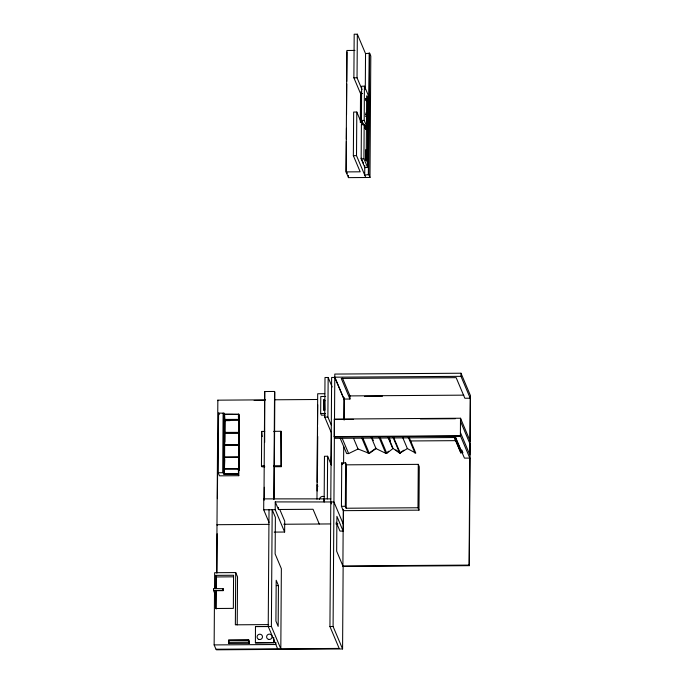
<?xml version="1.0" encoding="UTF-8"?>
<svg xmlns="http://www.w3.org/2000/svg" width="684" height="684" viewBox="0 0 684 684"><rect width="100%" height="100%" fill="white"/><g stroke="black" fill="none" stroke-linecap="round" stroke-linejoin="round"><path stroke-width="1.03" d="M366.094 114.117L367.787 114.134L367.599 99.907L365.923 99.915L367.59 99.958M366.043 99.539C368.445 97.615 367.624 102.677 367.599 99.907M344.266 399.875L334.784 377.431L331.629 377.457L329.936 626.527L339.178 648.415L215.973 649.244L214.143 644.918L214.502 592.806L213.519 590.48L213.536 588.522L223.121 588.685L223.104 590.651L214.776 590.702L215.657 592.797L215.554 608.495L233.347 608.375L233.569 575.253L215.776 575.372L215.691 588.779M214.528 588.71L214.639 572.713L235.715 572.568L237.536 576.894L237.211 624.868M216.221 608.999L216.349 590.831M216.366 588.693L216.443 576.945L215.776 575.372M216.666 572.602L217.845 400.166L265.572 399.841M216.905 573.158L217.17 533.776M217.409 498.653L217.854 433.724M238.844 419.728L238.494 414.418L239.186 416.043L238.776 475.696L219.47 475.833L218.17 472.747L218.572 413.093L224.07 413.213L224.626 414.513L232.705 414.453M224.19 468.959L238.519 468.882L224.198 468.814L224.207 474.328L223.668 472.866L222.71 472.712L223.112 413.059M223.668 472.866L224.07 413.213M223.104 590.651L223.018 588.462M230.012 420.609L224.959 420.643L224.574 414.222L238.759 414.41M224.506 469.523L224.839 420.352L239.169 420.301L239.109 444.814L224.668 444.591M224.694 459.528L224.215 474.183L238.519 474.234L238.716 432.895L239.186 432.596M224.814 442.052L224.968 419.822M229.294 643.67L228.713 640.044L248.377 639.916L249.258 643.499M235.715 572.568L235.356 624.817L268.684 624.595M224.164 474.234L238.519 474.234L238.357 468.72L238.759 470.532L238.554 469.489M224.54 419.643L238.69 419.548C239.691 408.203 237.151 417.274 239.263 420.515M238.836 420.258L238.981 432.844M238.938 469.882L238.707 457.186M224.711 457.519L238.921 457.186L238.707 469.677M224.591 456.886L239.024 457.109L238.767 444.891L224.668 445.284M239.28 420.386L238.733 418.847L239.118 420.549M248.959 643.541L248.377 639.916M273.78 639.677L273.762 642.712L255.397 642.832L255.474 626.553L271.386 626.476L280.816 648.808L281.363 568.695L275.13 553.937L275.378 517.301L272.181 509.717L271.386 626.476M264.802 466.796L261.844 466.813L261.45 465.864L261.681 431.416L264.734 431.39M269.026 522.396L263.691 509.777L263.767 498.875L330.808 498.875M263.973 499.38L264.708 391.522L274.549 391.462L274.857 392.18L274.13 498.961M264.366 487.282L264.281 500.098L263.767 498.875M264.674 442.428L264.708 391.522M269.026 509.742L268.231 626.493L277.661 648.825M273.814 499.311L274.549 391.462M273.762 642.712L273.754 637.556M274.173 532.101L284.638 532.032L275.207 509.7L275.259 501.911L333.937 501.971L343.419 524.414M275.849 642.404L275.84 644.508L214.143 644.918M319.266 524.012L313.033 509.264L278.465 509.494L278.474 507.417M278.448 585.598L278.166 626.382L275.917 621.055L276.199 580.263L278.448 585.598L276.345 585.607M273.959 466.001L274.267 466.727L281.167 466.685L281.004 431.279L273.882 431.33M281.167 466.685L281.004 431.279M284.638 532.032L284.715 521.131L279.73 509.332M316.974 499.2L317.692 393.753L324.763 393.71M317.128 491.001L317.171 484.691L317.872 486.341M317.188 482.16L317.564 427.226M317.581 424.704L317.718 404.714M317.521 466.086L317.718 436.443M325.259 415.128L321.369 415.162L320.659 413.487L320.779 396.489L325.644 396.455M324.626 399.96L324.917 410.135L323.78 410.143L323.489 399.969L324.626 399.96L324.977 400.79M323.78 410.143L323.489 399.969M323.959 501.586L323.985 498.474M324.148 502.039L324.464 456.262L327.619 456.245L331.355 465.086M331.159 464.573L331.372 432.801L324.729 417.078L325.003 377.5L328.158 377.474L332.176 386.99M327.328 498.901L327.619 456.245M331.21 424.918L327.884 417.052L328.158 377.474M331.347 463.957L331.398 456.502M455.741 437.512L334.921 438.324L334.194 436.606L334.314 419.078L460.503 418.232L470.173 441.12M216.144 649.236L216.383 649.8L342.573 648.954L333.091 626.51L334.784 377.431M343.898 419.181L344.035 399.063L334.792 377.183L334.809 374.071L460.999 373.225L470.481 395.668L469.318 565.659L343.129 566.506L336.665 551.193L336.904 516.317L343.129 531.075L339.974 531.092L336.237 522.243M341.436 506.314L341.735 462.914L345.642 462.888L346.472 464.838L346.172 508.238L417.975 507.759L418.984 510.153L343.274 510.657L341.436 506.314L345.352 506.288L346.172 508.238M343.282 509.494L342.898 565.942L469.087 565.095L469.318 565.659M343.59 463.692L343.71 446.652M342.573 648.954L343.137 565.924M343.368 531.382L343.522 509.512M344.129 420.096L344.283 397.566M360.331 122.59L360.528 93.537L353.884 77.814L354.184 34.217L357.339 34.2L365.538 53.617L369.608 53.207L370.805 56.054L369.984 177.481L348.464 177.626L346.053 171.906L346.882 50.479L354.953 50.428M346.352 141.408L346.155 170.872L347.198 173.351M346.378 138.886L346.446 128.318M346.54 114.587L346.745 83.952M346.762 81.43L346.968 51.967M345.352 506.288L345.642 462.888M348.464 177.626L348.481 175.497M344.035 399.063L349.96 399.029L349.986 395.908L342.522 378.243M346.053 171.906L360.186 171.812L353.354 155.644L353.654 112.056L356.809 112.039L362.204 124.813M365.752 177.507L356.509 155.627L356.809 112.039M362.024 89.578L357.039 77.788L357.339 34.2M360.536 119.615L360.724 91.921M363.298 124.881L361.417 120.444L361.656 86.193L364.427 86.175L368.06 94.768L367.564 167.375L364.905 167.683L361.161 158.799L361.391 124.548L364.17 124.531L366.419 129.866L366.214 159.748L367.359 162.459L367.641 114.083M363.409 164.126L363.418 162.382M367.564 167.375L363.931 158.782L364.17 124.531M364.598 125.762L366.444 125.753L364.196 120.418L364.427 86.175M367.556 126.865L364.777 126.882L364.837 126.078M364.777 165.477L364.717 175.044L368.779 174.625L369.984 177.481M365.299 89.031L365.538 53.617M366.444 125.753L366.65 95.863L367.795 98.573L367.641 107.123M367.693 113.279L367.65 112.484M368.334 174.634L369.163 53.207M368.779 174.625L369.608 53.207M417.975 507.759L418.275 464.359L346.472 464.838M418.984 510.153L419.283 466.744L418.275 464.359M469.087 565.095L469.814 458.092L460.383 435.759L460.503 418.232M460.691 418.676L460.665 421.789L469.908 443.668L469.831 454.792L460.589 432.904L460.571 436.204L334.382 437.059M469.934 440.556L470.224 398.216L460.973 376.337L460.999 373.225M462.179 452.808L461.862 451.012M366.239 114.228L367.932 114.202L368.095 112.159L368.18 112.963L368.334 104.438L367.744 99.513M367.992 107.542C367.488 112.321 367.693 100.197 368.001 106.969M367.787 114.134L367.83 112.937L367.932 114.202M224.626 469.557L224.198 468.814M461.307 451.021L460.777 452.817L461.221 450.747M238.682 457.416L224.583 457.511M367.667 110.124L367.633 108.876M367.659 111.723L367.667 110.885M367.633 114.921L365.837 114.886M367.624 116.519L365.82 116.485M367.393 150.07L365.547 150.078M387.101 452.457L388.666 451.218M371.19 437.179L376.012 448.593L385.776 453.321L386.793 453.321L393.086 448.473L399.772 453.227L407.373 448.584L415.795 453.124L408.964 436.956M353.637 438.538L358.048 449.003L369.36 453.432L376.012 448.593M370.446 452.098L376.012 448.225M403.996 450.149L399.772 452.825L395.891 449.875M340.256 438.376L346.677 453.586L348.635 453.577L358.048 449.003M239.195 433.075L224.754 432.989M238.631 469.463L238.938 470.395M353.884 77.814L357.039 77.788M360.528 93.537L362.631 93.52M365.949 98.59L367.795 98.573M365.94 98.915L367.795 98.898M365.897 98.958L367.744 98.941M365.846 99.146L367.693 99.137M365.846 99.308L367.693 99.291M366.034 100.18L367.77 100.103M365.906 100.651L367.59 100.642M365.949 112.826L367.624 112.817M365.949 113.518L367.753 113.45M365.837 114.365L367.693 114.356M365.829 115.964L367.676 115.955M361.417 120.444L364.196 120.418M364.786 126.121L367.556 126.104M364.734 126.309L367.513 126.292M364.734 126.472L367.513 126.454M364.828 127.156L367.599 127.138M364.82 127.677L367.599 127.66M364.769 127.72L367.547 127.703M364.726 127.908L367.505 127.891M364.726 128.07L367.496 128.045M365.692 128.472L367.547 128.464M365.743 128.746L367.59 128.737M367.59 129.25L365.735 129.267L367.539 129.293M365.641 129.498L367.488 129.49M365.495 150.266L367.351 150.258M365.495 150.429L367.351 150.412M365.538 150.839L367.393 150.831M365.589 151.113L367.436 151.104M365.581 151.634L367.436 151.617L365.538 151.677M365.487 151.865L367.334 151.857M365.487 152.028L367.334 152.01M365.53 152.438L367.376 152.429M365.581 152.712L367.428 152.694M365.521 153.276L367.428 153.216M365.478 153.464L367.325 153.455M365.478 153.618L367.325 153.609M365.521 154.037L367.368 154.02M365.564 154.31L367.419 154.293M365.512 154.875L367.411 154.815M365.461 155.063L367.317 155.054M365.461 155.217L367.317 155.208M353.354 155.644L356.509 155.627M365.504 155.636L367.359 155.619M365.555 155.909L367.402 155.892M365.504 156.465L367.402 156.414M365.453 156.662L367.308 156.645M365.453 156.816L367.299 156.807M365.495 157.234L367.351 157.217M365.547 157.5L367.393 157.491M367.393 158.013L365.538 158.021L367.342 158.055M365.444 158.26L367.291 158.243M365.444 158.414L367.291 158.406M361.161 158.799L363.931 158.782M365.487 158.825L367.334 158.816M365.53 159.098L367.385 159.09M367.376 159.611L365.53 159.62L367.334 159.654M365.436 159.859L367.282 159.842M365.427 160.013L367.282 159.996M334.792 377.183L460.973 376.337M349.986 395.908L463.812 395.147M364.435 396.378L382.467 396.258M470.224 398.216L464.855 398.25L456.151 377.645L341.256 378.414L349.96 399.029M275.113 399.781L317.538 399.49M254.132 400.482L264.734 400.414M323.429 409.314L324.567 409.306M320.659 413.487L325.524 413.452M224.557 414.359L238.699 414.265M324.729 417.078L327.884 417.052M224.523 419.437L238.853 419.386M353.585 419.395L334.502 419.523L334.314 419.078M420.395 418.95L455.39 418.711M224.754 432.391L239.092 432.382M334.194 436.606L460.383 435.759M410.314 440.958L456.142 440.65M224.694 444.985L239.007 444.891M469.814 458.092L464.445 458.126L455.57 437.358M261.45 465.864L264.494 465.847M273.651 465.787L280.773 465.736M218.17 472.747L222.71 472.712M224.155 474.038L238.297 473.944M263.691 509.777L275.207 509.7M268.966 524.354L216.99 524.705L217.23 525.261M283.817 524.252L330.68 523.935M335.784 523.901L337.947 523.884M216.443 576.945L233.193 576.826M213.519 590.48L223.01 590.42M214.502 592.806L215.657 592.797M268.769 626.553L255.474 626.553M329.936 626.527L333.091 626.51M228.695 642.267L248.36 642.131M273.72 642.618L255.397 642.832M239.092 432.835L224.874 432.938M361.511 119.82L363.589 124.736M361.255 158.175L363.324 163.091M461.717 449.952L462.923 452.808M455.424 437.598L461.854 452.817M454.492 437.606L460.913 452.817M454.347 437.606L460.777 452.817M408.186 436.965L415.017 453.124M402.56 437.179L407.373 448.584M393.48 437.067L400.302 453.227M392.941 437.067L399.772 453.227M389.145 437.649L390.35 440.496M388.264 437.067L393.086 448.473M388.153 437.649L392.573 448.114M379.971 437.153L386.793 453.321M378.953 437.161L385.776 453.321M372.105 437.76L373.31 440.616M362.939 438.222L369.36 453.432M361.904 438.23L368.334 453.441M342.214 438.359L348.635 453.577M341.735 462.914L342.47 464.65M330.782 501.988L331.586 503.894M274.19 431.553L274.498 432.279M261.681 431.416L262.049 436.572L261.75 435.845M275.259 501.911L278.465 509.494M217.845 400.166L218.076 400.721M218.572 413.093L219.222 414.632M238.092 474.072L238.776 475.696M319.334 499.414A3.608 3.54 -22.9 0 1 324.319 496.61M228.567 640.318L228.55 643.43L249.113 643.293L249.138 640.181L228.567 640.318M268.59 639.403A2.719 2.668 -22.9 0 0 271.941 636.094A2.719 2.668 -22.9 0 0 267.41 634.932A2.719 2.668 -22.9 0 0 268.59 639.403M259.065 639.463A2.719 2.668 -22.9 0 0 262.408 636.163A2.719 2.668 -22.9 0 0 257.877 634.991A2.719 2.668 -22.9 0 0 259.065 639.463"/></g></svg>
